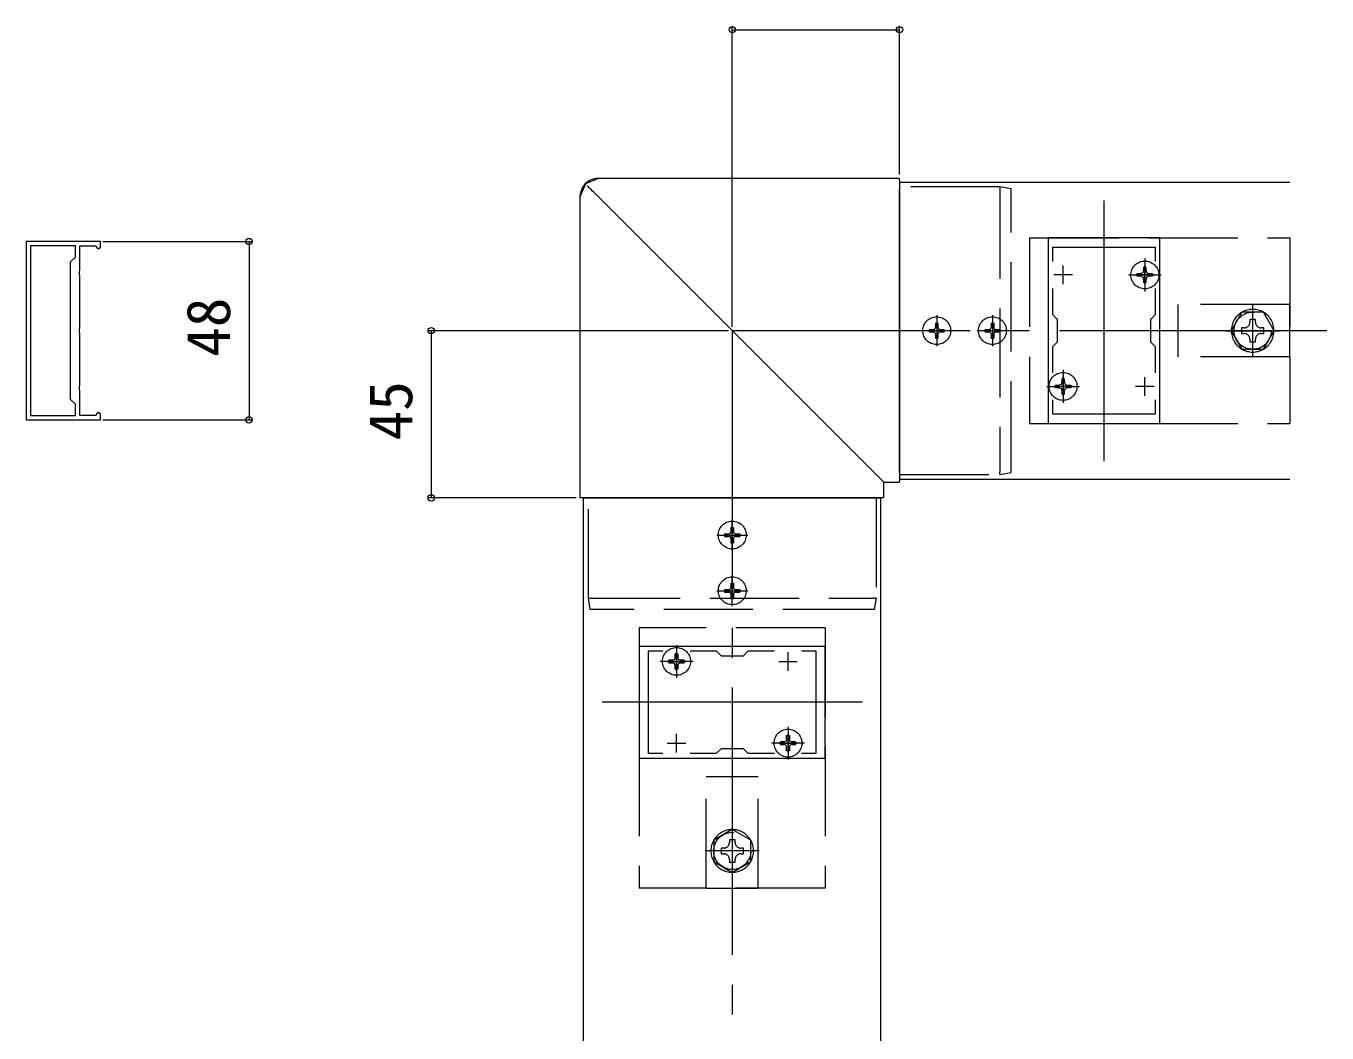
# Model space of a CAD drawing. Units: millimetres, scale not verified. Extents: x -2376 to -396, y -1680 to 1519.
# Drawn here: x -1066.4 to -716.4, y 756.8 to 1027.8 of the extents above; entities that cross this region are included whole.
import ezdxf
from ezdxf.enums import TextEntityAlignment as Align

# ---------------------------------------------------------------- set-up
doc = ezdxf.new("R2010")
doc.units = ezdxf.units.MM
doc.header["$LTSCALE"] = 8
doc.linetypes.add('CHAIN2', pattern=[12, 9, -1, 1, -1])
doc.linetypes.add('DASHED3', pattern=[4, 3, -1])
for name, color, linetype, lineweight in [('0-3_YKK_11', 7, 'Continuous', 9), ('0-4_YKK_12', 2, 'Continuous', 9), ('0-5_YKK_13', 4, 'DASHED3', 9), ('0-6_YKK_D', 6, 'Continuous', 9), ('0-7_YSS_K', 3, 'CHAIN2', 9)]:
    doc.layers.add(name, color=color, linetype=linetype, lineweight=lineweight)
doc.styles.add('ＭＳ ゴシック', font='')
doc.styles.get('ＭＳ ゴシック').set_extended_font_data('MS Gothic')

msp = doc.modelspace()

# ---------------------------------------------------------------- linework, layer by layer
at = {"layer": '0-3_YKK_11'}
for p, q in [((-1046.353, 969.837), (-1066.353, 969.837)), ((-1066.353, 969.837), (-1066.353, 921.837)), ((-1046.353, 968.337), (-1046.353, 969.837)), ((-791.353, 970.837), (-791.353, 920.837)), ((-761.353, 970.837), (-791.353, 970.837)), ((-761.353, 920.837), (-761.353, 970.837)), ((-1053.053, 968.637), (-1065.153, 968.637)), ((-1065.153, 968.637), (-1065.153, 923.037)), ((-1065.153, 968.637), (-1065.153, 923.037)), ((-1053.053, 965.637), (-1053.053, 968.637)), ((-1051.853, 968.637), (-1047.653, 968.637)), ((-1051.853, 962.008), (-1051.853, 968.637)), ((-1047.653, 968.637), (-1047.352, 968.337)), ((-1047.352, 968.337), (-1046.852, 967.837)), ((-1046.852, 967.837), (-1046.353, 968.337)), ((-790.152, 968.337), (-762.553, 968.337)), ((-790.152, 964.47), (-790.152, 968.337)), ((-790.152, 964.47), (-790.152, 968.337)), ((-762.553, 968.337), (-762.553, 964.47)), ((-1054.353, 964.337), (-1053.053, 965.637)), ((-1054.353, 927.337), (-1054.353, 964.337)), ((-787.353, 958.337), (-787.353, 963.337)), ((-765.352, 958.337), (-765.352, 963.337)), ((-1051.995, 961.816), (-1051.853, 962.008)), ((-1051.995, 960.858), (-1051.995, 961.816)), ((-1051.853, 960.666), (-1051.995, 960.858)), ((-1051.853, 946.508), (-1051.853, 960.666)), ((-784.853, 960.837), (-789.853, 960.837)), ((-762.853, 960.837), (-767.853, 960.837)), ((-790.152, 950.137), (-790.152, 957.204)), ((-762.553, 957.204), (-762.553, 950.137)), ((-788.853, 948.837), (-790.152, 950.137)), ((-788.853, 942.837), (-788.853, 948.837)), ((-762.553, 950.137), (-763.853, 948.837)), ((-763.853, 948.837), (-763.853, 942.837)), ((-1051.995, 946.316), (-1051.853, 946.508)), ((-1051.995, 945.358), (-1051.995, 946.316)), ((-1051.853, 945.166), (-1051.995, 945.358)), ((-1051.853, 931.008), (-1051.853, 945.166)), ((-790.152, 941.537), (-788.853, 942.837)), ((-790.152, 934.47), (-790.152, 941.537)), ((-763.853, 942.837), (-762.553, 941.537)), ((-762.553, 941.537), (-762.553, 934.47)), ((-1051.995, 930.816), (-1051.853, 931.008)), ((-787.353, 928.337), (-787.353, 933.337)), ((-765.352, 928.337), (-765.352, 933.337)), ((-1051.995, 929.858), (-1051.995, 930.816)), ((-1051.853, 929.666), (-1051.995, 929.858)), ((-1051.853, 923.037), (-1051.853, 929.666)), ((-784.853, 930.837), (-789.853, 930.837)), ((-762.853, 930.837), (-767.853, 930.837)), ((-1053.053, 926.037), (-1054.353, 927.337)), ((-1053.053, 923.037), (-1053.053, 926.037)), ((-790.152, 923.337), (-790.152, 927.204)), ((-762.553, 927.204), (-762.553, 923.337)), ((-1066.353, 921.837), (-1046.353, 921.837)), ((-1065.153, 923.037), (-1053.053, 923.037)), ((-1047.653, 923.037), (-1051.853, 923.037)), ((-1047.352, 923.337), (-1047.653, 923.037)), ((-1046.852, 923.837), (-1047.352, 923.337)), ((-1046.353, 923.337), (-1046.852, 923.837)), ((-1046.353, 921.837), (-1046.353, 923.337)), ((-791.353, 920.837), (-761.353, 920.837)), ((-762.553, 923.337), (-790.152, 923.337)), ((-901.353, 860.837), (-901.353, 830.837)), ((-851.353, 860.837), (-901.353, 860.837)), ((-898.852, 859.637), (-894.986, 859.637)), ((-898.852, 832.037), (-898.852, 859.637)), ((-891.353, 854.337), (-891.353, 859.337)), ((-887.719, 859.637), (-880.653, 859.637)), ((-880.653, 859.637), (-879.353, 858.337)), ((-879.353, 858.337), (-873.353, 858.337)), ((-873.353, 858.337), (-872.053, 859.637)), ((-872.053, 859.637), (-864.986, 859.637)), ((-861.352, 854.337), (-861.352, 859.337)), ((-857.719, 859.637), (-853.853, 859.637)), ((-857.719, 859.637), (-853.853, 859.637)), ((-853.853, 859.637), (-853.853, 832.037)), ((-851.353, 830.837), (-851.353, 860.837)), ((-893.853, 856.837), (-888.853, 856.837)), ((-863.853, 856.837), (-858.853, 856.837)), ((-891.353, 832.337), (-891.353, 837.337)), ((-861.352, 832.337), (-861.352, 837.337)), ((-893.853, 834.837), (-888.853, 834.837)), ((-879.353, 833.337), (-880.653, 832.037)), ((-873.353, 833.337), (-879.353, 833.337)), ((-872.053, 832.037), (-873.353, 833.337)), ((-863.853, 834.837), (-858.853, 834.837)), ((-901.353, 830.837), (-851.353, 830.837)), ((-894.986, 832.037), (-898.852, 832.037)), ((-880.653, 832.037), (-887.719, 832.037)), ((-864.986, 832.037), (-872.053, 832.037)), ((-853.853, 832.037), (-857.719, 832.037))]:
    msp.add_line(p, q, dxfattribs=at)
at = {"layer": '0-4_YKK_12'}
for p, q in [((-831.352, 985.837), (-726.352, 985.837)), ((-831.352, 985.837), (-831.352, 905.837)), ((-776.353, 980.837), (-776.353, 910.837)), ((-831.352, 905.837), (-726.352, 905.837)), ((-916.353, 900.837), (-836.353, 900.837)), ((-916.353, 612.837), (-916.353, 900.837)), ((-836.353, 612.837), (-836.353, 900.837)), ((-841.353, 845.837), (-911.353, 845.837))]:
    msp.add_line(p, q, dxfattribs=at)
at = {"layer": '0-5_YKK_13', "linetype": 'Continuous'}
for p, q in [((-831.352, 986.826), (-831.352, 986.822)), ((-831.352, 986.332), (-831.352, 986.822)), ((-831.352, 986.332), (-831.352, 983.801)), ((-831.352, 907.611), (-831.352, 983.801)), ((-804.352, 984.537), (-804.353, 984.537)), ((-804.353, 983.827), (-804.352, 983.837)), ((-917.342, 981.831), (-917.342, 900.837)), ((-913.604, 983.088), (-838.126, 907.611)), ((-838.126, 907.611), (-835.857, 905.342)), ((-831.352, 907.611), (-831.352, 905.342)), ((-804.352, 907.765), (-804.353, 907.774)), ((-804.352, 907.137), (-801.353, 907.637)), ((-835.857, 905.342), (-835.613, 905.097)), ((-835.613, 905.097), (-835.608, 905.092)), ((-835.608, 905.092), (-831.352, 905.092)), ((-835.608, 900.837), (-835.608, 905.092)), ((-831.352, 905.097), (-831.352, 905.342)), ((-831.352, 905.097), (-831.352, 905.092)), ((-917.337, 900.837), (-917.342, 900.837)), ((-916.848, 900.837), (-917.337, 900.837)), ((-914.316, 900.837), (-916.848, 900.837)), ((-838.126, 900.837), (-914.316, 900.837)), ((-835.857, 900.837), (-838.126, 900.837)), ((-835.613, 900.837), (-835.857, 900.837)), ((-835.608, 900.837), (-835.613, 900.837)), ((-914.342, 873.837), (-914.352, 873.836)), ((-838.281, 873.837), (-838.289, 873.837))]:
    msp.add_line(p, q, dxfattribs=at)
at = {"layer": '0-5_YKK_13'}
for p, q in [((-804.353, 984.537), (-831.352, 984.537)), ((-804.353, 983.827), (-804.353, 907.774)), ((-801.353, 908.265), (-801.353, 983.336)), ((-796.352, 970.837), (-796.352, 920.837)), ((-796.352, 970.837), (-726.352, 970.837)), ((-726.352, 970.837), (-726.352, 920.837)), ((-765.728, 962.887), (-765.728, 961.937)), ((-765.728, 962.887), (-764.978, 962.887)), ((-764.978, 961.937), (-764.978, 962.887)), ((-767.403, 960.462), (-767.403, 961.212)), ((-767.403, 961.212), (-766.453, 961.212)), ((-766.453, 960.462), (-767.403, 960.462)), ((-765.883, 961.367), (-766.453, 961.212)), ((-766.453, 960.462), (-765.883, 960.307)), ((-765.728, 961.937), (-765.883, 961.367)), ((-765.883, 960.307), (-765.728, 959.737)), ((-765.728, 959.737), (-765.728, 958.787)), ((-764.978, 961.937), (-764.822, 961.367)), ((-764.822, 960.307), (-764.978, 959.737)), ((-764.978, 958.787), (-764.978, 959.737)), ((-764.822, 961.367), (-764.253, 961.212)), ((-764.253, 960.462), (-764.822, 960.307)), ((-764.253, 961.212), (-763.303, 961.212)), ((-763.303, 960.462), (-764.253, 960.462)), ((-763.303, 961.212), (-763.303, 960.462)), ((-764.978, 958.787), (-765.728, 958.787)), ((-756.353, 938.837), (-756.353, 952.837)), ((-726.352, 952.837), (-756.353, 952.837)), ((-726.352, 938.837), (-726.352, 952.837)), ((-739.239, 950.837), (-742.126, 945.837)), ((-733.466, 950.837), (-739.239, 950.837)), ((-737.113, 948.837), (-737.113, 948.117)), ((-735.593, 948.837), (-737.113, 948.837)), ((-735.593, 948.117), (-735.593, 948.837)), ((-730.579, 945.837), (-733.466, 950.837)), ((-823.403, 946.187), (-822.203, 946.187)), ((-823.403, 946.187), (-823.403, 945.487)), ((-823.403, 945.487), (-822.203, 945.487)), ((-821.703, 947.887), (-821.703, 946.687)), ((-821.703, 947.887), (-821.003, 947.887)), ((-821.003, 947.887), (-821.003, 946.687)), ((-820.503, 946.187), (-819.303, 946.187)), ((-820.503, 945.487), (-819.303, 945.487)), ((-819.303, 946.187), (-819.303, 945.487)), ((-808.403, 946.187), (-807.203, 946.187)), ((-808.403, 946.187), (-808.403, 945.487)), ((-808.403, 945.487), (-807.203, 945.487)), ((-806.702, 947.887), (-806.702, 946.687)), ((-806.702, 947.887), (-806.003, 947.887)), ((-806.003, 947.887), (-806.003, 946.687)), ((-805.503, 946.187), (-804.303, 946.187)), ((-805.503, 945.487), (-804.303, 945.487)), ((-804.303, 946.187), (-804.303, 945.487)), ((-742.126, 945.837), (-739.239, 940.837)), ((-739.353, 946.597), (-739.353, 945.077)), ((-738.633, 946.597), (-739.353, 946.597)), ((-739.353, 945.077), (-738.633, 945.077)), ((-733.353, 946.597), (-734.073, 946.597)), ((-734.073, 945.077), (-733.353, 945.077)), ((-733.466, 940.837), (-730.579, 945.837)), ((-733.353, 945.077), (-733.353, 946.597)), ((-821.703, 944.987), (-821.703, 943.787)), ((-821.703, 943.787), (-821.003, 943.787)), ((-821.003, 944.987), (-821.003, 943.787)), ((-806.702, 944.987), (-806.702, 943.787)), ((-806.702, 943.787), (-806.003, 943.787)), ((-806.003, 944.987), (-806.003, 943.787)), ((-737.113, 943.557), (-737.113, 942.837)), ((-737.113, 942.837), (-735.593, 942.837)), ((-735.593, 942.837), (-735.593, 943.557)), ((-726.352, 938.837), (-756.353, 938.837)), ((-739.239, 940.837), (-733.466, 940.837)), ((-789.402, 930.462), (-789.402, 931.212)), ((-789.402, 931.212), (-788.452, 931.212)), ((-787.883, 931.367), (-788.452, 931.212)), ((-787.727, 931.937), (-787.883, 931.367)), ((-787.727, 932.887), (-787.727, 931.937)), ((-787.727, 932.887), (-786.977, 932.887)), ((-786.977, 931.937), (-786.977, 932.887)), ((-786.977, 931.937), (-786.822, 931.367)), ((-786.822, 931.367), (-786.253, 931.212)), ((-786.253, 931.212), (-785.303, 931.212)), ((-785.303, 931.212), (-785.303, 930.462)), ((-788.452, 930.462), (-789.402, 930.462)), ((-788.452, 930.462), (-787.883, 930.307)), ((-787.883, 930.307), (-787.727, 929.737)), ((-787.727, 929.737), (-787.727, 928.787)), ((-786.977, 928.787), (-787.727, 928.787)), ((-786.822, 930.307), (-786.977, 929.737)), ((-786.977, 928.787), (-786.977, 929.737)), ((-786.253, 930.462), (-786.822, 930.307)), ((-785.303, 930.462), (-786.253, 930.462)), ((-796.352, 920.837), (-726.352, 920.837)), ((-831.352, 907.137), (-804.353, 907.137)), ((-915.053, 873.837), (-915.053, 900.837)), ((-837.653, 900.837), (-837.653, 873.837)), ((-876.703, 892.887), (-876.703, 891.687)), ((-876.703, 892.887), (-876.003, 892.887)), ((-876.003, 892.887), (-876.003, 891.687)), ((-878.403, 891.187), (-877.203, 891.187)), ((-878.403, 891.187), (-878.403, 890.487)), ((-878.403, 890.487), (-877.203, 890.487)), ((-876.703, 889.987), (-876.703, 888.787)), ((-876.003, 889.987), (-876.003, 888.787)), ((-875.503, 891.187), (-874.303, 891.187)), ((-875.503, 890.487), (-874.303, 890.487)), ((-874.303, 891.187), (-874.303, 890.487)), ((-876.703, 888.787), (-876.003, 888.787)), ((-878.403, 876.187), (-877.203, 876.187)), ((-878.403, 876.187), (-878.403, 875.487)), ((-878.403, 875.487), (-877.203, 875.487)), ((-876.703, 877.887), (-876.703, 876.687)), ((-876.703, 877.887), (-876.003, 877.887)), ((-876.003, 877.887), (-876.003, 876.687)), ((-875.503, 876.187), (-874.303, 876.187)), ((-875.503, 875.487), (-874.303, 875.487)), ((-874.303, 876.187), (-874.303, 875.487)), ((-915.053, 873.836), (-915.053, 873.837)), ((-914.553, 870.837), (-915.053, 873.836)), ((-914.342, 873.837), (-838.289, 873.837)), ((-876.703, 874.987), (-876.703, 873.787)), ((-876.703, 873.787), (-876.003, 873.787)), ((-876.003, 874.987), (-876.003, 873.787)), ((-837.653, 873.837), (-838.153, 870.837)), ((-837.653, 873.837), (-837.653, 873.837)), ((-838.781, 870.837), (-913.852, 870.837)), ((-901.353, 865.837), (-901.353, 795.837)), ((-851.353, 865.837), (-901.353, 865.837)), ((-851.353, 865.837), (-851.353, 795.837)), ((-891.727, 857.937), (-891.883, 857.367)), ((-891.727, 858.887), (-890.977, 858.887)), ((-891.727, 857.937), (-891.727, 858.887)), ((-890.977, 858.887), (-890.977, 857.937)), ((-890.822, 857.367), (-890.977, 857.937)), ((-892.452, 857.212), (-893.403, 857.212)), ((-893.403, 856.462), (-893.403, 857.212)), ((-893.403, 856.462), (-892.452, 856.462)), ((-891.883, 857.367), (-892.452, 857.212)), ((-891.883, 856.307), (-892.452, 856.462)), ((-891.727, 855.737), (-891.883, 856.307)), ((-891.727, 854.787), (-891.727, 855.737)), ((-890.977, 854.787), (-891.727, 854.787)), ((-890.822, 856.307), (-890.977, 855.737)), ((-890.977, 855.737), (-890.977, 854.787)), ((-890.253, 857.212), (-890.822, 857.367)), ((-890.253, 856.462), (-890.822, 856.307)), ((-889.303, 857.212), (-890.253, 857.212)), ((-890.253, 856.462), (-889.303, 856.462)), ((-889.303, 857.212), (-889.303, 856.462)), ((-861.728, 836.887), (-860.978, 836.887)), ((-861.728, 835.937), (-861.728, 836.887)), ((-860.978, 836.887), (-860.978, 835.937)), ((-862.453, 835.212), (-863.403, 835.212)), ((-863.403, 834.462), (-863.403, 835.212)), ((-863.403, 834.462), (-862.453, 834.462)), ((-861.883, 835.367), (-862.453, 835.212)), ((-861.883, 834.307), (-862.453, 834.462)), ((-861.728, 835.937), (-861.883, 835.367)), ((-861.728, 833.737), (-861.883, 834.307)), ((-861.728, 832.787), (-861.728, 833.737)), ((-860.822, 835.367), (-860.978, 835.937)), ((-860.822, 834.307), (-860.978, 833.737)), ((-860.978, 833.737), (-860.978, 832.787)), ((-860.253, 835.212), (-860.822, 835.367)), ((-860.253, 834.462), (-860.822, 834.307)), ((-859.303, 835.212), (-860.253, 835.212)), ((-860.253, 834.462), (-859.303, 834.462)), ((-859.303, 835.212), (-859.303, 834.462)), ((-860.978, 832.787), (-861.728, 832.787)), ((-883.353, 825.837), (-869.353, 825.837)), ((-883.353, 795.837), (-883.353, 825.837)), ((-869.353, 795.837), (-869.353, 825.837)), ((-876.353, 811.611), (-881.353, 808.724)), ((-881.353, 808.724), (-881.353, 802.951)), ((-877.113, 808.837), (-877.113, 808.117)), ((-875.593, 808.837), (-877.113, 808.837)), ((-871.353, 808.724), (-876.353, 811.611)), ((-875.593, 808.117), (-875.593, 808.837)), ((-871.353, 802.951), (-871.353, 808.724)), ((-878.633, 806.597), (-879.353, 806.597)), ((-879.353, 806.597), (-879.353, 805.077)), ((-879.353, 805.077), (-878.633, 805.077)), ((-873.353, 806.597), (-874.072, 806.597)), ((-874.072, 805.077), (-873.353, 805.077)), ((-873.353, 805.077), (-873.353, 806.597)), ((-881.353, 802.951), (-876.353, 800.064)), ((-877.113, 803.557), (-877.113, 802.837)), ((-877.113, 802.837), (-875.593, 802.837)), ((-876.353, 800.064), (-871.353, 802.951)), ((-875.593, 802.837), (-875.593, 803.557)), ((-851.353, 795.837), (-901.353, 795.837)), ((-883.353, 795.837), (-869.353, 795.837))]:
    msp.add_line(p, q, dxfattribs=at)
at = {"layer": '0-5_YKK_13', "linetype": 'CHAIN2'}
for p, q in [((-765.352, 965.277), (-765.352, 956.398)), ((-769.763, 960.837), (-760.942, 960.837)), ((-736.353, 953.087), (-736.353, 938.587)), ((-821.353, 949.987), (-821.353, 941.687)), ((-806.353, 949.987), (-806.353, 941.687)), ((-817.203, 945.837), (-825.503, 945.837)), ((-802.203, 945.837), (-810.503, 945.837)), ((-743.602, 945.837), (-729.102, 945.837)), ((-787.353, 935.277), (-787.353, 926.398)), ((-791.763, 930.837), (-782.942, 930.837)), ((-876.353, 886.687), (-876.353, 894.987)), ((-880.503, 890.837), (-872.202, 890.837)), ((-876.353, 871.687), (-876.353, 879.987)), ((-880.503, 875.837), (-872.202, 875.837)), ((-891.353, 861.248), (-891.353, 852.427)), ((-886.913, 856.837), (-895.792, 856.837)), ((-861.352, 839.248), (-861.352, 830.426)), ((-856.913, 834.837), (-865.792, 834.837)), ((-876.353, 813.087), (-876.353, 798.587)), ((-869.103, 805.837), (-883.603, 805.837))]:
    msp.add_line(p, q, dxfattribs=at)
at = {"layer": '0-5_YKK_13', "linetype": 'Continuous'}
for points in [[(-831.352, 986.826), (-912.347, 986.826), (-912.985, 986.785), (-913.833, 986.6), (-914.637, 986.271), (-915.371, 985.808), (-916.013, 985.225), (-916.544, 984.54), (-916.949, 983.773), (-917.216, 982.948), (-917.335, 982.089), (-917.342, 981.831)], [(-912.347, 986.822), (-915.873, 985.357), (-917.337, 981.831)], [(-913.604, 983.088), (-913.932, 983.417), (-914.251, 983.735), (-914.546, 984.031), (-914.811, 984.295), (-915.033, 984.517), (-915.207, 984.691), (-915.325, 984.809), (-915.384, 984.869)], [(-801.353, 983.336), (-801.353, 983.604), (-801.353, 983.832), (-801.353, 984.037), (-804.352, 984.537)], [(-804.352, 984.537), (-804.335, 984.481), (-804.328, 984.329), (-804.352, 983.837)], [(-804.353, 907.137), (-804.352, 907.137), (-804.333, 907.32), (-804.352, 907.765)], [(-801.353, 907.637), (-801.353, 907.817), (-801.353, 908.265)], [(-915.053, 873.836), (-914.997, 873.819), (-914.844, 873.813), (-914.352, 873.836)], [(-837.653, 873.837), (-837.836, 873.817), (-838.281, 873.837)], [(-913.852, 870.837), (-914.12, 870.837), (-914.348, 870.837), (-914.553, 870.837)], [(-838.153, 870.837), (-838.332, 870.837), (-838.781, 870.837)]]:
    msp.add_lwpolyline(points, dxfattribs=at)
at = {"layer": '0-5_YKK_13'}
for centre, radius in [((-765.352, 960.837), 3.75), ((-821.353, 945.837), 3.75), ((-806.353, 945.837), 3.75), ((-736.353, 945.837), 5), ((-787.353, 930.837), 3.75), ((-876.353, 890.837), 3.75), ((-876.353, 875.837), 3.75), ((-891.353, 856.837), 3.75), ((-861.352, 834.837), 3.75), ((-876.353, 805.837), 5)]:
    msp.add_circle(centre, radius, dxfattribs=at)
for centre, radius, start, end in [((-736.353, 945.837), 5.75, 120.40814, 179.59184), ((-736.353, 945.837), 5.75, 60.40814, 119.59184), ((-736.353, 945.837), 5.75, 0.40814, 59.59184), ((-822.203, 946.687), 0.5, 270, 0), ((-822.203, 944.987), 0.5, 0, 90), ((-820.503, 946.687), 0.5, 180, 270), ((-820.503, 944.987), 0.5, 90, 180), ((-807.203, 946.687), 0.5, 270, 0), ((-807.203, 944.987), 0.5, 0, 90), ((-805.503, 946.687), 0.5, 180, 270), ((-805.503, 944.987), 0.5, 90, 180), ((-736.353, 945.837), 5.75, 180.40814, 239.59184), ((-738.633, 948.117), 1.52, 270, 0), ((-738.633, 943.557), 1.52, 0, 90), ((-734.073, 948.117), 1.52, 180, 270), ((-734.073, 943.557), 1.52, 90, 180), ((-736.353, 945.837), 5.75, 300.40814, 359.59184), ((-736.353, 945.837), 5.75, 240.40814, 299.59184), ((-877.203, 891.687), 0.5, 270, 0), ((-877.203, 889.987), 0.5, 0, 90), ((-875.503, 891.687), 0.5, 180, 270), ((-875.503, 889.987), 0.5, 90, 180), ((-877.203, 876.687), 0.5, 270, 0), ((-877.203, 874.987), 0.5, 0, 90), ((-875.503, 876.687), 0.5, 180, 270), ((-875.503, 874.987), 0.5, 90, 180), ((-876.353, 805.837), 5.75, 150.40814, 209.59184), ((-876.353, 805.837), 5.75, 90.40814, 149.59184), ((-876.353, 805.837), 5.75, 30.40814, 89.59184), ((-876.353, 805.837), 5.75, 330.40814, 29.59184), ((-878.633, 808.117), 1.52, 270, 0), ((-878.633, 803.557), 1.52, 0, 90), ((-874.072, 808.117), 1.52, 180, 270), ((-874.072, 803.557), 1.52, 90, 180), ((-876.353, 805.837), 5.75, 210.40814, 269.59184), ((-876.353, 805.837), 5.75, 270.40814, 329.59184)]:
    msp.add_arc(centre, radius, start, end, dxfattribs=at)
at = {"layer": '0-6_YKK_D'}
for p, q in [((-876.353, 946.837), (-876.353, 1027.826)), ((-876.353, 1026.826), (-831.352, 1026.826)), ((-831.352, 987.826), (-831.352, 1027.826)), ((-1045.653, 969.837), (-1005.353, 969.837)), ((-1006.353, 969.837), (-1006.353, 921.837)), ((-877.353, 945.837), (-958.342, 945.837)), ((-957.342, 945.837), (-957.342, 900.837)), ((-1045.653, 921.837), (-1005.353, 921.837)), ((-918.342, 900.837), (-958.342, 900.837))]:
    msp.add_line(p, q, dxfattribs=at)
for centre in [(-876.353, 1026.826), (-831.352, 1026.826), (-1006.353, 969.837), (-957.342, 945.837), (-1006.353, 921.837), (-957.342, 900.837)]:
    msp.add_circle(centre, 0.85, dxfattribs=at)
at = {"layer": '0-7_YSS_K'}
for p, q in [((-876.353, 945.837), (-876.353, 567.837)), ((-716.353, 945.837), (-876.353, 945.837))]:
    msp.add_line(p, q, dxfattribs=at)

# ---------------------------------------------------------------- texts
at = {"layer": '0-6_YKK_D', "color": 4, "style": 'ＭＳ ゴシック'}
for s, p in [('48', (-1007.953, 938.797)), ('45', (-958.942, 916.297))]:
    msp.add_text(s, height=11.73, rotation=90, dxfattribs=at).set_placement(p, align=Align.BOTTOM_LEFT)

doc.saveas('drawing.dxf')
